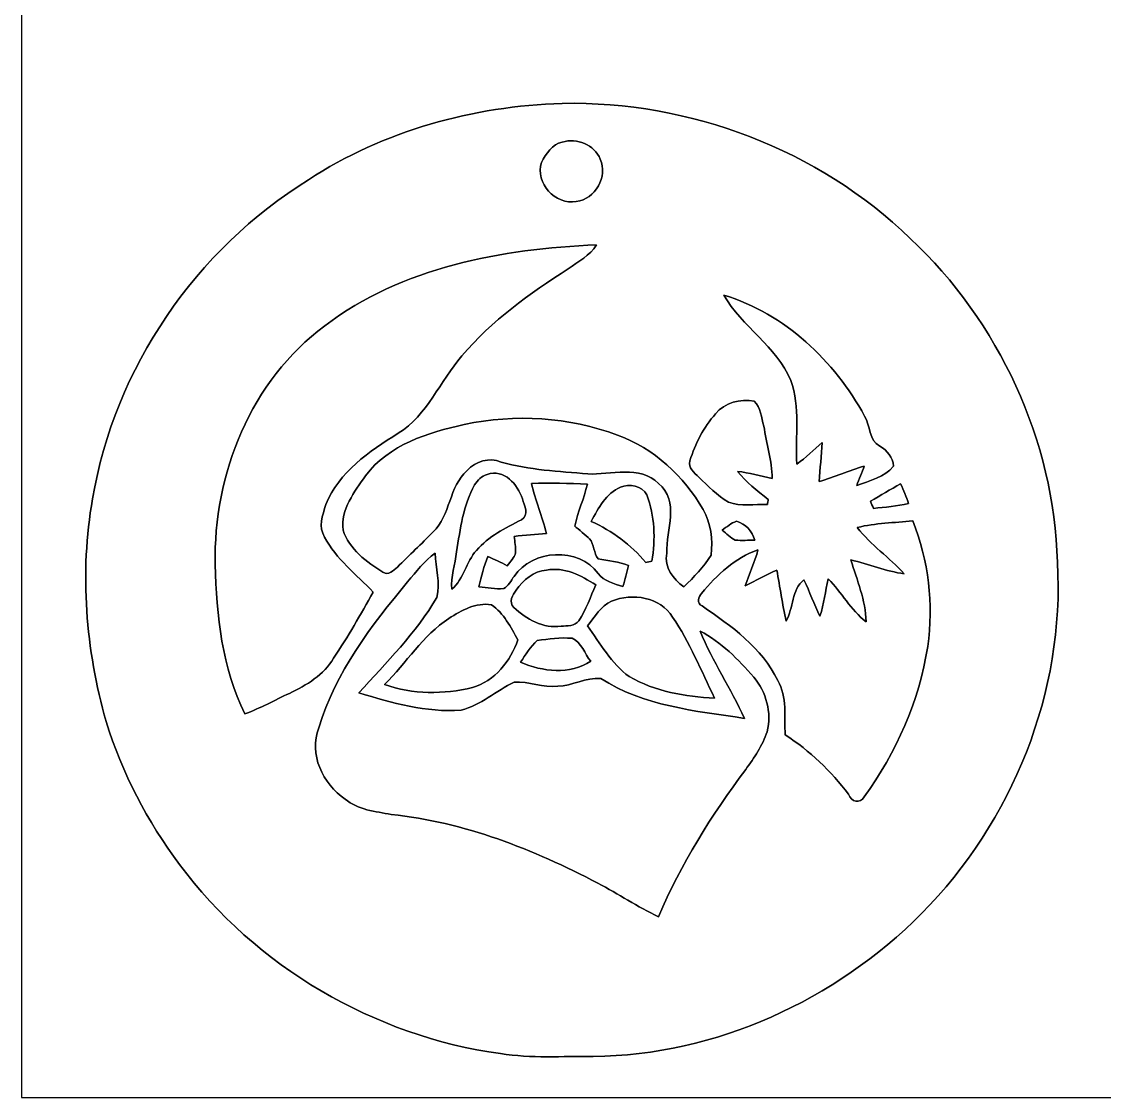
# Model space of a CAD drawing. Header units: centimetres. Extents: x -16.8 to 16.8, y -16.7 to 16.7.
# Drawn here: x -16.77 to 0, y -16.67 to 0 of the extents above; entities that cross this region are included whole.
import ezdxf

# ---------------------------------------------------------------- set-up
doc = ezdxf.new("R2010")
doc.units = ezdxf.units.CM
doc.header["$MEASUREMENT"] = 0
doc.layers.add('Layer 1', color=7, linetype='Continuous')

msp = doc.modelspace()

# ---------------------------------------------------------------- linework, layer by layer
at = {"layer": 'Layer 1', "color": 7}
for points, knots in [([(-16.77458, 16.66875), (-16.77458, 16.66875), (16.77458, 16.66875), (16.77458, 16.66875), (16.77458, 16.66875), (16.77458, 16.66875), (16.77458, -16.66875), (16.77458, -16.66875), (16.77458, -16.66875), (16.77458, -16.66875), (-16.77458, -16.66875), (-16.77458, -16.66875), (-16.77458, -16.66875), (-16.77458, -16.66875), (-16.77458, 16.66875), (-16.77458, 16.66875), (-16.77458, 16.66875), (-16.77458, 16.66875), (-16.77458, 16.66875), (-16.77458, 16.66875)], [0, 0, 0, 0, 0.16666667, 0.16666667, 0.16666667, 0.16666667, 0.33333333, 0.33333333, 0.33333333, 0.33333333, 0.5, 0.5, 0.5, 0.5, 0.66666667, 0.66666667, 0.66666667, 0.66666667, 1, 1, 1, 1]), ([(-8.39893, -1.26683), (-9.78147, -1.31057), (-11.16824, -1.68839), (-12.33064, -2.45004), (-12.33064, -2.45004), (-14.07407, -3.52884), (-15.33772, -5.36928), (-15.67603, -7.39528), (-15.67603, -7.39528), (-15.87853, -8.5411), (-15.78222, -9.72926), (-15.46543, -10.8458), (-15.46543, -10.8458), (-15.21742, -11.64167), (-14.83043, -12.39308), (-14.32948, -13.05913), (-14.32948, -13.05913), (-13.14944, -14.64557), (-11.31288, -15.72154), (-9.35567, -15.99071), (-9.35567, -15.99071), (-8.88083, -16.06621), (-8.39788, -16.03022), (-7.91951, -16.03481), (-7.91951, -16.03481), (-6.01521, -16.01823), (-4.16419, -15.16274), (-2.83175, -13.81936), (-2.83175, -13.81936), (-1.42416, -12.39873), (-0.61031, -10.3826), (-0.72637, -8.37777), (-0.72637, -8.37777), (-0.77858, -6.49005), (-1.63266, -4.64891), (-3.00637, -3.35915), (-3.00637, -3.35915), (-4.43089, -1.97908), (-6.42126, -1.22802), (-8.39893, -1.26683), (-8.39893, -1.26683), (-8.39893, -1.26683), (-8.39893, -1.26683), (-8.39893, -1.26683)], [0, 0, 0, 0, 0.08333333, 0.08333333, 0.08333333, 0.08333333, 0.16666667, 0.16666667, 0.16666667, 0.16666667, 0.25, 0.25, 0.25, 0.25, 0.33333333, 0.33333333, 0.33333333, 0.33333333, 0.41666667, 0.41666667, 0.41666667, 0.41666667, 0.5, 0.5, 0.5, 0.5, 0.58333333, 0.58333333, 0.58333333, 0.58333333, 0.66666667, 0.66666667, 0.66666667, 0.66666667, 0.75, 0.75, 0.75, 0.75, 0.83333333, 0.83333333, 0.83333333, 0.83333333, 1, 1, 1, 1]), ([(-8.39893, -1.86796), (-8.17386, -1.79634), (-7.89552, -1.90394), (-7.81156, -2.13219), (-7.81156, -2.13219), (-7.68209, -2.39607), (-7.8927, -2.75414), (-8.18127, -2.78624), (-8.18127, -2.78624), (-8.50512, -2.84798), (-8.82579, -2.49943), (-8.72031, -2.18052), (-8.72031, -2.18052), (-8.65152, -2.04858), (-8.55663, -1.89759), (-8.39893, -1.86796)], [0, 0, 0, 0, 0.2, 0.2, 0.2, 0.2, 0.4, 0.4, 0.4, 0.4, 0.6, 0.6, 0.6, 0.6, 1, 1, 1, 1]), ([(-12.0777, -4.71382), (-10.88002, -3.79836), (-9.33803, -3.52249), (-7.86694, -3.45828), (-7.86694, -3.45828), (-7.97031, -3.62585), (-8.15058, -3.71863), (-8.30615, -3.83011), (-8.30615, -3.83011), (-8.9027, -4.21464), (-9.49537, -4.63021), (-9.95292, -5.18054), (-9.95292, -5.18054), (-10.29335, -5.57177), (-10.48773, -6.09424), (-10.94211, -6.37857), (-10.94211, -6.37857), (-11.38978, -6.65586), (-11.85616, -6.9783), (-12.06147, -7.48418), (-12.06147, -7.48418), (-12.11333, -7.64469), (-12.18001, -7.83237), (-12.08017, -7.9883), (-12.08017, -7.9883), (-11.90166, -8.32838), (-11.59193, -8.57003), (-11.32664, -8.83814), (-11.32664, -8.83814), (-11.52208, -9.18457), (-11.71787, -9.53135), (-11.94082, -9.8612), (-11.94082, -9.8612), (-12.09252, -10.12261), (-12.36063, -10.28171), (-12.62556, -10.40871), (-12.62556, -10.40871), (-12.85558, -10.51454), (-13.07818, -10.63801), (-13.31524, -10.72832), (-13.31524, -10.72832), (-13.66732, -10.0143), (-13.75833, -9.19974), (-13.77668, -8.41375), (-13.77668, -8.41375), (-13.8049, -7.01428), (-13.22352, -5.55978), (-12.0777, -4.71382)], [0, 0, 0, 0, 0.07692308, 0.07692308, 0.07692308, 0.07692308, 0.15384615, 0.15384615, 0.15384615, 0.15384615, 0.23076923, 0.23076923, 0.23076923, 0.23076923, 0.30769231, 0.30769231, 0.30769231, 0.30769231, 0.38461538, 0.38461538, 0.38461538, 0.38461538, 0.46153846, 0.46153846, 0.46153846, 0.46153846, 0.53846154, 0.53846154, 0.53846154, 0.53846154, 0.61538462, 0.61538462, 0.61538462, 0.61538462, 0.69230769, 0.69230769, 0.69230769, 0.69230769, 0.76923077, 0.76923077, 0.76923077, 0.76923077, 0.84615385, 0.84615385, 0.84615385, 0.84615385, 1, 1, 1, 1]), ([(-5.89492, -4.23792), (-4.94947, -4.52402), (-4.18253, -5.25709), (-3.71369, -6.11082), (-3.71369, -6.11082), (-3.62303, -6.26145), (-3.65196, -6.49005), (-3.47733, -6.5786), (-3.47733, -6.5786), (-3.3655, -6.64422), (-3.27378, -6.75146), (-3.26708, -6.88869), (-3.26708, -6.88869), (-3.40148, -7.06226), (-3.63996, -7.11059), (-3.83611, -7.18996), (-3.83611, -7.18996), (-3.79977, -7.08766), (-3.75814, -6.98747), (-3.71898, -6.88658), (-3.71898, -6.88658), (-3.95464, -6.96172), (-4.18394, -7.05626), (-4.42066, -7.12787), (-4.42066, -7.12787), (-4.40443, -6.92538), (-4.38432, -6.72394), (-4.37092, -6.52145), (-4.37092, -6.52145), (-4.5025, -6.63293), (-4.62421, -6.7564), (-4.76568, -6.85588), (-4.76568, -6.85588), (-4.79213, -6.42444), (-4.70676, -5.97711), (-4.8581, -5.56048), (-4.8581, -5.56048), (-5.07577, -5.02779), (-5.61693, -4.72793), (-5.89492, -4.23792)], [0, 0, 0, 0, 0.09090909, 0.09090909, 0.09090909, 0.09090909, 0.18181818, 0.18181818, 0.18181818, 0.18181818, 0.27272727, 0.27272727, 0.27272727, 0.27272727, 0.36363636, 0.36363636, 0.36363636, 0.36363636, 0.45454545, 0.45454545, 0.45454545, 0.45454545, 0.54545455, 0.54545455, 0.54545455, 0.54545455, 0.63636364, 0.63636364, 0.63636364, 0.63636364, 0.72727273, 0.72727273, 0.72727273, 0.72727273, 0.81818182, 0.81818182, 0.81818182, 0.81818182, 1, 1, 1, 1]), ([(-6.02403, -6.0766), (-5.88222, -5.90232), (-5.63915, -5.84094), (-5.42361, -5.88116), (-5.42361, -5.88116), (-5.31813, -5.97923), (-5.31495, -6.13586), (-5.27685, -6.26604), (-5.27685, -6.26604), (-5.23064, -6.53662), (-5.15232, -6.80438), (-5.14421, -7.0806), (-5.14421, -7.0806), (-5.32448, -7.0418), (-5.50228, -6.99135), (-5.68537, -6.96877), (-5.68537, -6.96877), (-5.54602, -7.13423), (-5.38057, -7.27287), (-5.20806, -7.40269), (-5.20806, -7.40269), (-5.21123, -7.4228), (-5.21688, -7.46301), (-5.22005, -7.48312), (-5.22005, -7.48312), (-5.42008, -7.46972), (-5.63245, -7.52016), (-5.82436, -7.44502), (-5.82436, -7.44502), (-5.99687, -7.34236), (-6.13974, -7.19702), (-6.28474, -7.06014), (-6.28474, -7.06014), (-6.34647, -6.98959), (-6.4583, -6.91444), (-6.4202, -6.80544), (-6.4202, -6.80544), (-6.34118, -6.53944), (-6.20571, -6.28615), (-6.02403, -6.0766)], [0, 0, 0, 0, 0.09090909, 0.09090909, 0.09090909, 0.09090909, 0.18181818, 0.18181818, 0.18181818, 0.18181818, 0.27272727, 0.27272727, 0.27272727, 0.27272727, 0.36363636, 0.36363636, 0.36363636, 0.36363636, 0.45454545, 0.45454545, 0.45454545, 0.45454545, 0.54545455, 0.54545455, 0.54545455, 0.54545455, 0.63636364, 0.63636364, 0.63636364, 0.63636364, 0.72727273, 0.72727273, 0.72727273, 0.72727273, 0.81818182, 0.81818182, 0.81818182, 0.81818182, 1, 1, 1, 1]), ([(-9.91623, -6.2424), (-9.12954, -6.07554), (-8.29451, -6.12281), (-7.54133, -6.40962), (-7.54133, -6.40962), (-6.97583, -6.60859), (-6.51439, -7.04533), (-6.21771, -7.55897), (-6.21771, -7.55897), (-6.09318, -7.77028), (-6.06601, -8.02675), (-6.09106, -8.26664), (-6.09106, -8.26664), (-6.20501, -8.45114), (-6.35988, -8.60531), (-6.51369, -8.75665), (-6.51369, -8.75665), (-6.6802, -8.63812), (-6.82202, -8.45714), (-6.77968, -8.23666), (-6.77968, -8.23666), (-6.78744, -7.87506), (-6.57684, -7.43656), (-6.90739, -7.15539), (-6.90739, -7.15539), (-7.19667, -6.86964), (-7.64822, -7.02698), (-8.00276, -7.00828), (-8.00276, -7.00828), (-8.45256, -6.96771), (-8.9087, -6.94866), (-9.34579, -6.82519), (-9.34579, -6.82519), (-9.5317, -6.7437), (-9.74055, -6.81143), (-9.87108, -6.95607), (-9.87108, -6.95607), (-10.15788, -7.2069), (-10.12649, -7.64716), (-10.40095, -7.90751), (-10.40095, -7.90751), (-10.58086, -8.09272), (-10.76889, -8.26982), (-10.95234, -8.45185), (-10.95234, -8.45185), (-11.01302, -8.50406), (-11.09169, -8.58696), (-11.17635, -8.53123), (-11.17635, -8.53123), (-11.43071, -8.37318), (-11.69917, -8.17598), (-11.79548, -7.87753), (-11.79548, -7.87753), (-11.83252, -7.55721), (-11.61662, -7.28486), (-11.4487, -7.03756), (-11.4487, -7.03756), (-11.08322, -6.55249), (-10.48173, -6.36834), (-9.91623, -6.2424)], [0, 0, 0, 0, 0.0625, 0.0625, 0.0625, 0.0625, 0.125, 0.125, 0.125, 0.125, 0.1875, 0.1875, 0.1875, 0.1875, 0.25, 0.25, 0.25, 0.25, 0.3125, 0.3125, 0.3125, 0.3125, 0.375, 0.375, 0.375, 0.375, 0.4375, 0.4375, 0.4375, 0.4375, 0.5, 0.5, 0.5, 0.5, 0.5625, 0.5625, 0.5625, 0.5625, 0.625, 0.625, 0.625, 0.625, 0.6875, 0.6875, 0.6875, 0.6875, 0.75, 0.75, 0.75, 0.75, 0.8125, 0.8125, 0.8125, 0.8125, 0.875, 0.875, 0.875, 0.875, 1, 1, 1, 1]), ([(-9.56345, -7.01569), (-9.29711, -6.92503), (-9.08932, -7.17127), (-9.01665, -7.39493), (-9.01665, -7.39493), (-8.98102, -7.49371), (-8.9094, -7.65069), (-9.03111, -7.71878), (-9.03111, -7.71878), (-9.28053, -7.84754), (-9.54299, -7.97348), (-9.72749, -8.19326), (-9.72749, -8.19326), (-9.8866, -8.37283), (-9.92752, -8.63247), (-10.10744, -8.79546), (-10.10744, -8.79546), (-10.13143, -8.59861), (-10.05981, -8.40669), (-10.03547, -8.21408), (-10.03547, -8.21408), (-9.97973, -7.86024), (-9.93458, -7.49512), (-9.75642, -7.17726), (-9.75642, -7.17726), (-9.71162, -7.1053), (-9.64706, -7.04003), (-9.56345, -7.01569)], [0, 0, 0, 0, 0.125, 0.125, 0.125, 0.125, 0.25, 0.25, 0.25, 0.25, 0.375, 0.375, 0.375, 0.375, 0.5, 0.5, 0.5, 0.5, 0.625, 0.625, 0.625, 0.625, 0.75, 0.75, 0.75, 0.75, 1, 1, 1, 1]), ([(-8.87659, -7.15574), (-8.58802, -7.14939), (-8.29874, -7.14939), (-8.01017, -7.1695), (-8.01017, -7.1695), (-8.06027, -7.38964), (-8.15693, -7.59531), (-8.20632, -7.81579), (-8.20632, -7.81579), (-8.14881, -7.86483), (-8.0331, -7.9629), (-7.9756, -8.01194), (-7.9756, -8.01194), (-7.90011, -8.10119), (-7.91316, -8.23277), (-7.84296, -8.32556), (-7.84296, -8.32556), (-7.68491, -8.35448), (-7.52193, -8.36859), (-7.37129, -8.42927), (-7.37129, -8.42927), (-7.39916, -8.5344), (-7.42597, -8.64623), (-7.45843, -8.75206), (-7.45843, -8.75206), (-7.59813, -8.71044), (-7.75123, -8.67234), (-7.8426, -8.54886), (-7.8426, -8.54886), (-8.14352, -8.13611), (-8.86531, -8.17527), (-9.144, -8.59543), (-9.144, -8.59543), (-9.19409, -8.6614), (-9.23043, -8.74501), (-9.30628, -8.78628), (-9.30628, -8.78628), (-9.43469, -8.79969), (-9.56239, -8.76794), (-9.68939, -8.75594), (-9.68939, -8.75594), (-9.6587, -8.59508), (-9.60684, -8.44021), (-9.55181, -8.28675), (-9.55181, -8.28675), (-9.45056, -8.33261), (-9.35073, -8.38129), (-9.25054, -8.42998), (-9.25054, -8.42998), (-9.20397, -8.36612), (-9.14012, -8.30897), (-9.12142, -8.22995), (-9.12142, -8.22995), (-9.11789, -8.14458), (-9.13553, -8.05991), (-9.14259, -7.9756), (-9.14259, -7.9756), (-8.97643, -7.95902), (-8.80921, -7.94773), (-8.6427, -7.92903), (-8.6427, -7.92903), (-8.71185, -7.66833), (-8.81239, -7.41751), (-8.87659, -7.15574)], [0, 0, 0, 0, 0.05882353, 0.05882353, 0.05882353, 0.05882353, 0.11764706, 0.11764706, 0.11764706, 0.11764706, 0.17647059, 0.17647059, 0.17647059, 0.17647059, 0.23529412, 0.23529412, 0.23529412, 0.23529412, 0.29411765, 0.29411765, 0.29411765, 0.29411765, 0.35294118, 0.35294118, 0.35294118, 0.35294118, 0.41176471, 0.41176471, 0.41176471, 0.41176471, 0.47058824, 0.47058824, 0.47058824, 0.47058824, 0.52941176, 0.52941176, 0.52941176, 0.52941176, 0.58823529, 0.58823529, 0.58823529, 0.58823529, 0.64705882, 0.64705882, 0.64705882, 0.64705882, 0.70588235, 0.70588235, 0.70588235, 0.70588235, 0.76470588, 0.76470588, 0.76470588, 0.76470588, 0.82352941, 0.82352941, 0.82352941, 0.82352941, 0.88235294, 0.88235294, 0.88235294, 0.88235294, 1, 1, 1, 1]), ([(-7.49794, -7.21184), (-7.35859, -7.16068), (-7.16209, -7.18961), (-7.08766, -7.33178), (-7.08766, -7.33178), (-6.96666, -7.66022), (-6.95043, -8.01829), (-7.01075, -8.36119), (-7.01075, -8.36119), (-7.03439, -8.36612), (-7.08166, -8.376), (-7.1053, -8.38094), (-7.1053, -8.38094), (-7.33496, -8.10719), (-7.62494, -7.89234), (-7.94879, -7.74347), (-7.94879, -7.74347), (-7.84084, -7.53816), (-7.71913, -7.31132), (-7.49794, -7.21184)], [0, 0, 0, 0, 0.16666667, 0.16666667, 0.16666667, 0.16666667, 0.33333333, 0.33333333, 0.33333333, 0.33333333, 0.5, 0.5, 0.5, 0.5, 0.66666667, 0.66666667, 0.66666667, 0.66666667, 1, 1, 1, 1]), ([(-3.62197, -7.43232), (-3.4671, -7.34131), (-3.31399, -7.24747), (-3.15595, -7.16245), (-3.15595, -7.16245), (-3.11009, -7.26264), (-3.06917, -7.36459), (-3.03213, -7.46866), (-3.03213, -7.46866), (-3.21169, -7.50817), (-3.39584, -7.52263), (-3.57823, -7.54309), (-3.57823, -7.54309), (-3.59304, -7.50605), (-3.60751, -7.46901), (-3.62197, -7.43232)], [0, 0, 0, 0, 0.2, 0.2, 0.2, 0.2, 0.4, 0.4, 0.4, 0.4, 0.6, 0.6, 0.6, 0.6, 1, 1, 1, 1]), ([(-3.82764, -7.83837), (-3.54683, -7.76887), (-3.25438, -7.7657), (-2.96792, -7.73536), (-2.96792, -7.73536), (-2.72556, -8.3499), (-2.64125, -9.02829), (-2.73685, -9.68234), (-2.73685, -9.68234), (-2.86879, -10.52477), (-3.22227, -11.32558), (-3.72181, -12.01349), (-3.72181, -12.01349), (-3.77649, -12.11792), (-3.92924, -12.09393), (-3.96275, -11.97292), (-3.96275, -11.97292), (-4.23369, -11.61133), (-4.5653, -11.29982), (-4.94312, -11.05253), (-4.94312, -11.05253), (-4.96464, -10.77101), (-4.9082, -10.46621), (-5.0606, -10.21186), (-5.0606, -10.21186), (-5.30401, -9.69927), (-5.78026, -9.36484), (-6.23323, -9.05334), (-6.23323, -9.05334), (-6.31613, -9.01171), (-6.29461, -8.91434), (-6.23958, -8.85931), (-6.23958, -8.85931), (-6.00287, -8.57497), (-5.721, -8.31003), (-5.36646, -8.18339), (-5.36646, -8.18339), (-5.41584, -8.376), (-5.50157, -8.55627), (-5.56507, -8.7443), (-5.56507, -8.7443), (-5.40032, -8.66422), (-5.24228, -8.57074), (-5.074, -8.49842), (-5.074, -8.49842), (-5.02744, -8.76194), (-4.98757, -9.02688), (-4.93148, -9.28934), (-4.93148, -9.28934), (-4.81506, -9.08756), (-4.84717, -8.79687), (-4.65384, -8.65011), (-4.65384, -8.65011), (-4.56565, -8.83426), (-4.50039, -9.03005), (-4.40619, -9.21209), (-4.40619, -9.21209), (-4.34305, -9.0237), (-4.324, -8.82474), (-4.27743, -8.63283), (-4.27743, -8.63283), (-4.07, -8.84343), (-3.92959, -9.11789), (-3.69076, -9.29781), (-3.69076, -9.29781), (-3.69993, -8.96514), (-3.8294, -8.65434), (-3.92677, -8.34143), (-3.92677, -8.34143), (-3.64843, -8.40176), (-3.3842, -8.52135), (-3.09951, -8.55486), (-3.09951, -8.55486), (-3.33058, -8.30404), (-3.61879, -8.11001), (-3.82764, -7.83837)], [0, 0, 0, 0, 0.05, 0.05, 0.05, 0.05, 0.1, 0.1, 0.1, 0.1, 0.15, 0.15, 0.15, 0.15, 0.2, 0.2, 0.2, 0.2, 0.25, 0.25, 0.25, 0.25, 0.3, 0.3, 0.3, 0.3, 0.35, 0.35, 0.35, 0.35, 0.4, 0.4, 0.4, 0.4, 0.45, 0.45, 0.45, 0.45, 0.5, 0.5, 0.5, 0.5, 0.55, 0.55, 0.55, 0.55, 0.6, 0.6, 0.6, 0.6, 0.65, 0.65, 0.65, 0.65, 0.7, 0.7, 0.7, 0.7, 0.75, 0.75, 0.75, 0.75, 0.8, 0.8, 0.8, 0.8, 0.85, 0.85, 0.85, 0.85, 0.9, 0.9, 0.9, 0.9, 1, 1, 1, 1]), ([(-5.91891, -7.88), (-5.84976, -7.82849), (-5.78309, -7.76993), (-5.70054, -7.74136), (-5.70054, -7.74136), (-5.55731, -7.78122), (-5.45818, -7.89552), (-5.41443, -8.03346), (-5.41443, -8.03346), (-5.51498, -8.03522), (-5.61834, -8.04404), (-5.71782, -8.03381), (-5.71782, -8.03381), (-5.79579, -7.99888), (-5.85505, -7.93432), (-5.91891, -7.88)], [0, 0, 0, 0, 0.2, 0.2, 0.2, 0.2, 0.4, 0.4, 0.4, 0.4, 0.6, 0.6, 0.6, 0.6, 1, 1, 1, 1]), ([(-10.79394, -8.6801), (-10.66306, -8.52276), (-10.53571, -8.35872), (-10.36814, -8.23771), (-10.36814, -8.23771), (-10.35579, -8.46208), (-10.28629, -8.69844), (-10.34133, -8.92069), (-10.34133, -8.92069), (-10.66236, -9.47596), (-11.12732, -9.92576), (-11.54818, -10.40271), (-11.54818, -10.40271), (-11.03489, -10.55264), (-10.50854, -10.71033), (-9.96703, -10.66765), (-9.96703, -10.66765), (-9.65764, -10.59603), (-9.42587, -10.36426), (-9.14365, -10.23373), (-9.14365, -10.23373), (-8.91681, -10.21927), (-8.69703, -10.32298), (-8.46878, -10.29899), (-8.46878, -10.29899), (-8.23948, -10.29335), (-8.03487, -10.15718), (-7.80344, -10.17623), (-7.80344, -10.17623), (-7.1441, -10.60909), (-6.33589, -10.67858), (-5.57636, -10.79641), (-5.57636, -10.79641), (-5.78344, -10.33533), (-6.07131, -9.91411), (-6.26286, -9.44527), (-6.26286, -9.44527), (-5.93654, -9.61602), (-5.66949, -9.88131), (-5.43137, -10.15788), (-5.43137, -10.15788), (-5.23946, -10.39072), (-5.1502, -10.70469), (-5.22323, -11.00243), (-5.22323, -11.00243), (-5.29625, -11.21692), (-5.42431, -11.40601), (-5.5566, -11.58769), (-5.5566, -11.58769), (-6.08894, -12.29536), (-6.55673, -13.0556), (-6.90809, -13.86981), (-6.90809, -13.86981), (-7.23371, -13.72023), (-7.52969, -13.51386), (-7.84789, -13.34982), (-7.84789, -13.34982), (-8.8459, -12.82453), (-9.92011, -12.40472), (-11.04865, -12.28372), (-11.04865, -12.28372), (-11.29524, -12.24068), (-11.56547, -12.21458), (-11.76408, -12.04595), (-11.76408, -12.04595), (-12.10557, -11.81171), (-12.33382, -11.34533), (-12.17083, -10.94176), (-12.17083, -10.94176), (-11.91225, -10.08415), (-11.36156, -9.35778), (-10.79394, -8.6801)], [0, 0, 0, 0, 0.05263158, 0.05263158, 0.05263158, 0.05263158, 0.10526316, 0.10526316, 0.10526316, 0.10526316, 0.15789474, 0.15789474, 0.15789474, 0.15789474, 0.21052632, 0.21052632, 0.21052632, 0.21052632, 0.26315789, 0.26315789, 0.26315789, 0.26315789, 0.31578947, 0.31578947, 0.31578947, 0.31578947, 0.36842105, 0.36842105, 0.36842105, 0.36842105, 0.42105263, 0.42105263, 0.42105263, 0.42105263, 0.47368421, 0.47368421, 0.47368421, 0.47368421, 0.52631579, 0.52631579, 0.52631579, 0.52631579, 0.57894737, 0.57894737, 0.57894737, 0.57894737, 0.63157895, 0.63157895, 0.63157895, 0.63157895, 0.68421053, 0.68421053, 0.68421053, 0.68421053, 0.73684211, 0.73684211, 0.73684211, 0.73684211, 0.78947368, 0.78947368, 0.78947368, 0.78947368, 0.84210526, 0.84210526, 0.84210526, 0.84210526, 0.89473684, 0.89473684, 0.89473684, 0.89473684, 1, 1, 1, 1]), ([(-8.64517, -8.49983), (-8.36859, -8.44162), (-8.10613, -8.58555), (-7.87929, -8.72561), (-7.87929, -8.72561), (-7.96008, -8.9154), (-8.03028, -9.11154), (-8.14317, -9.28546), (-8.14317, -9.28546), (-8.20067, -9.36978), (-8.32908, -9.36307), (-8.4141, -9.36731), (-8.4141, -9.36731), (-8.69139, -9.41035), (-8.95491, -9.26218), (-9.14753, -9.07662), (-9.14753, -9.07662), (-9.2329, -9.00042), (-9.17046, -8.87977), (-9.11119, -8.80992), (-9.11119, -8.80992), (-9.00818, -8.64764), (-8.84132, -8.51711), (-8.64517, -8.49983)], [0, 0, 0, 0, 0.14285714, 0.14285714, 0.14285714, 0.14285714, 0.28571429, 0.28571429, 0.28571429, 0.28571429, 0.42857143, 0.42857143, 0.42857143, 0.42857143, 0.57142857, 0.57142857, 0.57142857, 0.57142857, 0.71428571, 0.71428571, 0.71428571, 0.71428571, 1, 1, 1, 1]), ([(-7.63446, -8.98207), (-7.31308, -8.84802), (-6.88128, -8.91364), (-6.68831, -9.2269), (-6.68831, -9.2269), (-6.42373, -9.61778), (-6.24628, -10.05946), (-6.03956, -10.48209), (-6.03956, -10.48209), (-6.49393, -10.45916), (-6.96383, -10.37978), (-7.36212, -10.14836), (-7.36212, -10.14836), (-7.6387, -9.94586), (-7.81403, -9.63754), (-8.00559, -9.36061), (-8.00559, -9.36061), (-7.89234, -9.22584), (-7.8038, -9.05404), (-7.63446, -8.98207)], [0, 0, 0, 0, 0.16666667, 0.16666667, 0.16666667, 0.16666667, 0.33333333, 0.33333333, 0.33333333, 0.33333333, 0.5, 0.5, 0.5, 0.5, 0.66666667, 0.66666667, 0.66666667, 0.66666667, 1, 1, 1, 1]), ([(-10.15436, -9.24807), (-9.96068, -9.12319), (-9.73384, -8.99442), (-9.49572, -9.03711), (-9.49572, -9.03711), (-9.30522, -9.16305), (-9.1948, -9.38601), (-9.0865, -9.57897), (-9.0865, -9.57897), (-9.19515, -9.90177), (-9.44739, -10.22562), (-9.79064, -10.31734), (-9.79064, -10.31734), (-10.23373, -10.42705), (-10.7188, -10.42882), (-11.15201, -10.27183), (-11.15201, -10.27183), (-10.81229, -9.93704), (-10.5604, -9.51195), (-10.15436, -9.24807)], [0, 0, 0, 0, 0.16666667, 0.16666667, 0.16666667, 0.16666667, 0.33333333, 0.33333333, 0.33333333, 0.33333333, 0.5, 0.5, 0.5, 0.5, 0.66666667, 0.66666667, 0.66666667, 0.66666667, 1, 1, 1, 1]), ([(-8.78875, -9.59026), (-8.61025, -9.56592), (-8.42821, -9.53805), (-8.24724, -9.55534), (-8.24724, -9.55534), (-8.09766, -9.61637), (-8.05321, -9.79699), (-7.95514, -9.912), (-7.95514, -9.912), (-8.28216, -10.1219), (-8.70373, -10.07392), (-9.04663, -9.92646), (-9.04663, -9.92646), (-8.96726, -9.81004), (-8.89141, -9.68728), (-8.78875, -9.59026)], [0, 0, 0, 0, 0.2, 0.2, 0.2, 0.2, 0.4, 0.4, 0.4, 0.4, 0.6, 0.6, 0.6, 0.6, 1, 1, 1, 1])]:
    msp.add_open_spline(points, degree=3, knots=knots, dxfattribs=at)
at = {"layer": 'Layer 1', "color": 251}
for points, knots in [([(-8.39893, -1.26683), (-6.42126, -1.22802), (-4.43089, -1.97908), (-3.00637, -3.35915), (-3.00637, -3.35915), (-1.63266, -4.64891), (-0.77858, -6.49005), (-0.72637, -8.37777), (-0.72637, -8.37777), (-0.61031, -10.3826), (-1.42416, -12.39873), (-2.83175, -13.81936), (-2.83175, -13.81936), (-4.16419, -15.16274), (-6.01521, -16.01823), (-7.91951, -16.03481), (-7.91951, -16.03481), (-8.39788, -16.03022), (-8.88083, -16.06621), (-9.35567, -15.99071), (-9.35567, -15.99071), (-11.31288, -15.72154), (-13.14944, -14.64557), (-14.32948, -13.05913), (-14.32948, -13.05913), (-14.83043, -12.39308), (-15.21742, -11.64167), (-15.46543, -10.8458), (-15.46543, -10.8458), (-15.78222, -9.72926), (-15.87853, -8.5411), (-15.67603, -7.39528), (-15.67603, -7.39528), (-15.33772, -5.36928), (-14.07407, -3.52884), (-12.33064, -2.45004), (-12.33064, -2.45004), (-11.16824, -1.68839), (-9.78147, -1.31057), (-8.39893, -1.26683), (-8.39893, -1.26683), (-8.39893, -1.26683), (-8.39893, -1.26683), (-8.39893, -1.26683)], [0, 0, 0, 0, 0.08333333, 0.08333333, 0.08333333, 0.08333333, 0.16666667, 0.16666667, 0.16666667, 0.16666667, 0.25, 0.25, 0.25, 0.25, 0.33333333, 0.33333333, 0.33333333, 0.33333333, 0.41666667, 0.41666667, 0.41666667, 0.41666667, 0.5, 0.5, 0.5, 0.5, 0.58333333, 0.58333333, 0.58333333, 0.58333333, 0.66666667, 0.66666667, 0.66666667, 0.66666667, 0.75, 0.75, 0.75, 0.75, 0.83333333, 0.83333333, 0.83333333, 0.83333333, 1, 1, 1, 1]), ([(-8.39893, -1.86796), (-8.55663, -1.89759), (-8.65152, -2.04858), (-8.72031, -2.18052), (-8.72031, -2.18052), (-8.82579, -2.49943), (-8.50512, -2.84798), (-8.18127, -2.78624), (-8.18127, -2.78624), (-7.8927, -2.75414), (-7.68209, -2.39607), (-7.81156, -2.13219), (-7.81156, -2.13219), (-7.89552, -1.90394), (-8.17386, -1.79634), (-8.39893, -1.86796), (-8.39893, -1.86796), (-8.39893, -1.86796), (-8.39893, -1.86796), (-8.39893, -1.86796)], [0, 0, 0, 0, 0.16666667, 0.16666667, 0.16666667, 0.16666667, 0.33333333, 0.33333333, 0.33333333, 0.33333333, 0.5, 0.5, 0.5, 0.5, 0.66666667, 0.66666667, 0.66666667, 0.66666667, 1, 1, 1, 1]), ([(-12.0777, -4.71382), (-13.22352, -5.55978), (-13.8049, -7.01428), (-13.77668, -8.41375), (-13.77668, -8.41375), (-13.75833, -9.19974), (-13.66732, -10.0143), (-13.31524, -10.72832), (-13.31524, -10.72832), (-13.07818, -10.63801), (-12.85558, -10.51454), (-12.62556, -10.40871), (-12.62556, -10.40871), (-12.36063, -10.28171), (-12.09252, -10.12261), (-11.94082, -9.8612), (-11.94082, -9.8612), (-11.71787, -9.53135), (-11.52208, -9.18457), (-11.32664, -8.83814), (-11.32664, -8.83814), (-11.59193, -8.57003), (-11.90166, -8.32838), (-12.08017, -7.9883), (-12.08017, -7.9883), (-12.18001, -7.83237), (-12.11333, -7.64469), (-12.06147, -7.48418), (-12.06147, -7.48418), (-11.85616, -6.9783), (-11.38978, -6.65586), (-10.94211, -6.37857), (-10.94211, -6.37857), (-10.48773, -6.09424), (-10.29335, -5.57177), (-9.95292, -5.18054), (-9.95292, -5.18054), (-9.49537, -4.63021), (-8.9027, -4.21464), (-8.30615, -3.83011), (-8.30615, -3.83011), (-8.15058, -3.71863), (-7.97031, -3.62585), (-7.86694, -3.45828), (-7.86694, -3.45828), (-9.33803, -3.52249), (-10.88002, -3.79836), (-12.0777, -4.71382), (-12.0777, -4.71382), (-12.0777, -4.71382), (-12.0777, -4.71382), (-12.0777, -4.71382)], [0, 0, 0, 0, 0.07142857, 0.07142857, 0.07142857, 0.07142857, 0.14285714, 0.14285714, 0.14285714, 0.14285714, 0.21428571, 0.21428571, 0.21428571, 0.21428571, 0.28571429, 0.28571429, 0.28571429, 0.28571429, 0.35714286, 0.35714286, 0.35714286, 0.35714286, 0.42857143, 0.42857143, 0.42857143, 0.42857143, 0.5, 0.5, 0.5, 0.5, 0.57142857, 0.57142857, 0.57142857, 0.57142857, 0.64285714, 0.64285714, 0.64285714, 0.64285714, 0.71428571, 0.71428571, 0.71428571, 0.71428571, 0.78571429, 0.78571429, 0.78571429, 0.78571429, 0.85714286, 0.85714286, 0.85714286, 0.85714286, 1, 1, 1, 1]), ([(-5.89492, -4.23792), (-5.61693, -4.72793), (-5.07577, -5.02779), (-4.8581, -5.56048), (-4.8581, -5.56048), (-4.70676, -5.97711), (-4.79213, -6.42444), (-4.76568, -6.85588), (-4.76568, -6.85588), (-4.62421, -6.7564), (-4.5025, -6.63293), (-4.37092, -6.52145), (-4.37092, -6.52145), (-4.38432, -6.72394), (-4.40443, -6.92538), (-4.42066, -7.12787), (-4.42066, -7.12787), (-4.18394, -7.05626), (-3.95464, -6.96172), (-3.71898, -6.88658), (-3.71898, -6.88658), (-3.75814, -6.98747), (-3.79977, -7.08766), (-3.83611, -7.18996), (-3.83611, -7.18996), (-3.63996, -7.11059), (-3.40148, -7.06226), (-3.26708, -6.88869), (-3.26708, -6.88869), (-3.27378, -6.75146), (-3.3655, -6.64422), (-3.47733, -6.5786), (-3.47733, -6.5786), (-3.65196, -6.49005), (-3.62303, -6.26145), (-3.71369, -6.11082), (-3.71369, -6.11082), (-4.18253, -5.25709), (-4.94947, -4.52402), (-5.89492, -4.23792), (-5.89492, -4.23792), (-5.89492, -4.23792), (-5.89492, -4.23792), (-5.89492, -4.23792)], [0, 0, 0, 0, 0.08333333, 0.08333333, 0.08333333, 0.08333333, 0.16666667, 0.16666667, 0.16666667, 0.16666667, 0.25, 0.25, 0.25, 0.25, 0.33333333, 0.33333333, 0.33333333, 0.33333333, 0.41666667, 0.41666667, 0.41666667, 0.41666667, 0.5, 0.5, 0.5, 0.5, 0.58333333, 0.58333333, 0.58333333, 0.58333333, 0.66666667, 0.66666667, 0.66666667, 0.66666667, 0.75, 0.75, 0.75, 0.75, 0.83333333, 0.83333333, 0.83333333, 0.83333333, 1, 1, 1, 1]), ([(-6.02403, -6.0766), (-6.20571, -6.28615), (-6.34118, -6.53944), (-6.4202, -6.80544), (-6.4202, -6.80544), (-6.4583, -6.91444), (-6.34647, -6.98959), (-6.28474, -7.06014), (-6.28474, -7.06014), (-6.13974, -7.19702), (-5.99687, -7.34236), (-5.82436, -7.44502), (-5.82436, -7.44502), (-5.63245, -7.52016), (-5.42008, -7.46972), (-5.22005, -7.48312), (-5.22005, -7.48312), (-5.21688, -7.46301), (-5.21123, -7.4228), (-5.20806, -7.40269), (-5.20806, -7.40269), (-5.38057, -7.27287), (-5.54602, -7.13423), (-5.68537, -6.96877), (-5.68537, -6.96877), (-5.50228, -6.99135), (-5.32448, -7.0418), (-5.14421, -7.0806), (-5.14421, -7.0806), (-5.15232, -6.80438), (-5.23064, -6.53662), (-5.27685, -6.26604), (-5.27685, -6.26604), (-5.31495, -6.13586), (-5.31813, -5.97923), (-5.42361, -5.88116), (-5.42361, -5.88116), (-5.63915, -5.84094), (-5.88222, -5.90232), (-6.02403, -6.0766), (-6.02403, -6.0766), (-6.02403, -6.0766), (-6.02403, -6.0766), (-6.02403, -6.0766)], [0, 0, 0, 0, 0.08333333, 0.08333333, 0.08333333, 0.08333333, 0.16666667, 0.16666667, 0.16666667, 0.16666667, 0.25, 0.25, 0.25, 0.25, 0.33333333, 0.33333333, 0.33333333, 0.33333333, 0.41666667, 0.41666667, 0.41666667, 0.41666667, 0.5, 0.5, 0.5, 0.5, 0.58333333, 0.58333333, 0.58333333, 0.58333333, 0.66666667, 0.66666667, 0.66666667, 0.66666667, 0.75, 0.75, 0.75, 0.75, 0.83333333, 0.83333333, 0.83333333, 0.83333333, 1, 1, 1, 1]), ([(-9.91623, -6.2424), (-10.48173, -6.36834), (-11.08322, -6.55249), (-11.4487, -7.03756), (-11.4487, -7.03756), (-11.61662, -7.28486), (-11.83252, -7.55721), (-11.79548, -7.87753), (-11.79548, -7.87753), (-11.69917, -8.17598), (-11.43071, -8.37318), (-11.17635, -8.53123), (-11.17635, -8.53123), (-11.09169, -8.58696), (-11.01302, -8.50406), (-10.95234, -8.45185), (-10.95234, -8.45185), (-10.76889, -8.26982), (-10.58086, -8.09272), (-10.40095, -7.90751), (-10.40095, -7.90751), (-10.12649, -7.64716), (-10.15788, -7.2069), (-9.87108, -6.95607), (-9.87108, -6.95607), (-9.74055, -6.81143), (-9.5317, -6.7437), (-9.34579, -6.82519), (-9.34579, -6.82519), (-8.9087, -6.94866), (-8.45256, -6.96771), (-8.00276, -7.00828), (-8.00276, -7.00828), (-7.64822, -7.02698), (-7.19667, -6.86964), (-6.90739, -7.15539), (-6.90739, -7.15539), (-6.57684, -7.43656), (-6.78744, -7.87506), (-6.77968, -8.23666), (-6.77968, -8.23666), (-6.82202, -8.45714), (-6.6802, -8.63812), (-6.51369, -8.75665), (-6.51369, -8.75665), (-6.35988, -8.60531), (-6.20501, -8.45114), (-6.09106, -8.26664), (-6.09106, -8.26664), (-6.06601, -8.02675), (-6.09318, -7.77028), (-6.21771, -7.55897), (-6.21771, -7.55897), (-6.51439, -7.04533), (-6.97583, -6.60859), (-7.54133, -6.40962), (-7.54133, -6.40962), (-8.29451, -6.12281), (-9.12954, -6.07554), (-9.91623, -6.2424), (-9.91623, -6.2424), (-9.91623, -6.2424), (-9.91623, -6.2424), (-9.91623, -6.2424)], [0, 0, 0, 0, 0.05882353, 0.05882353, 0.05882353, 0.05882353, 0.11764706, 0.11764706, 0.11764706, 0.11764706, 0.17647059, 0.17647059, 0.17647059, 0.17647059, 0.23529412, 0.23529412, 0.23529412, 0.23529412, 0.29411765, 0.29411765, 0.29411765, 0.29411765, 0.35294118, 0.35294118, 0.35294118, 0.35294118, 0.41176471, 0.41176471, 0.41176471, 0.41176471, 0.47058824, 0.47058824, 0.47058824, 0.47058824, 0.52941176, 0.52941176, 0.52941176, 0.52941176, 0.58823529, 0.58823529, 0.58823529, 0.58823529, 0.64705882, 0.64705882, 0.64705882, 0.64705882, 0.70588235, 0.70588235, 0.70588235, 0.70588235, 0.76470588, 0.76470588, 0.76470588, 0.76470588, 0.82352941, 0.82352941, 0.82352941, 0.82352941, 0.88235294, 0.88235294, 0.88235294, 0.88235294, 1, 1, 1, 1]), ([(-9.56345, -7.01569), (-9.64706, -7.04003), (-9.71162, -7.1053), (-9.75642, -7.17726), (-9.75642, -7.17726), (-9.93458, -7.49512), (-9.97973, -7.86024), (-10.03547, -8.21408), (-10.03547, -8.21408), (-10.05981, -8.40669), (-10.13143, -8.59861), (-10.10744, -8.79546), (-10.10744, -8.79546), (-9.92752, -8.63247), (-9.8866, -8.37283), (-9.72749, -8.19326), (-9.72749, -8.19326), (-9.54299, -7.97348), (-9.28053, -7.84754), (-9.03111, -7.71878), (-9.03111, -7.71878), (-8.9094, -7.65069), (-8.98102, -7.49371), (-9.01665, -7.39493), (-9.01665, -7.39493), (-9.08932, -7.17127), (-9.29711, -6.92503), (-9.56345, -7.01569), (-9.56345, -7.01569), (-9.56345, -7.01569), (-9.56345, -7.01569), (-9.56345, -7.01569)], [0, 0, 0, 0, 0.11111111, 0.11111111, 0.11111111, 0.11111111, 0.22222222, 0.22222222, 0.22222222, 0.22222222, 0.33333333, 0.33333333, 0.33333333, 0.33333333, 0.44444444, 0.44444444, 0.44444444, 0.44444444, 0.55555556, 0.55555556, 0.55555556, 0.55555556, 0.66666667, 0.66666667, 0.66666667, 0.66666667, 0.77777778, 0.77777778, 0.77777778, 0.77777778, 1, 1, 1, 1]), ([(-8.87659, -7.15574), (-8.81239, -7.41751), (-8.71185, -7.66833), (-8.6427, -7.92903), (-8.6427, -7.92903), (-8.80921, -7.94773), (-8.97643, -7.95902), (-9.14259, -7.9756), (-9.14259, -7.9756), (-9.13553, -8.05991), (-9.11789, -8.14458), (-9.12142, -8.22995), (-9.12142, -8.22995), (-9.14012, -8.30897), (-9.20397, -8.36612), (-9.25054, -8.42998), (-9.25054, -8.42998), (-9.35073, -8.38129), (-9.45056, -8.33261), (-9.55181, -8.28675), (-9.55181, -8.28675), (-9.60684, -8.44021), (-9.6587, -8.59508), (-9.68939, -8.75594), (-9.68939, -8.75594), (-9.56239, -8.76794), (-9.43469, -8.79969), (-9.30628, -8.78628), (-9.30628, -8.78628), (-9.23043, -8.74501), (-9.19409, -8.6614), (-9.144, -8.59543), (-9.144, -8.59543), (-8.86531, -8.17527), (-8.14352, -8.13611), (-7.8426, -8.54886), (-7.8426, -8.54886), (-7.75123, -8.67234), (-7.59813, -8.71044), (-7.45843, -8.75206), (-7.45843, -8.75206), (-7.42597, -8.64623), (-7.39916, -8.5344), (-7.37129, -8.42927), (-7.37129, -8.42927), (-7.52193, -8.36859), (-7.68491, -8.35448), (-7.84296, -8.32556), (-7.84296, -8.32556), (-7.91316, -8.23277), (-7.90011, -8.10119), (-7.9756, -8.01194), (-7.9756, -8.01194), (-8.0331, -7.9629), (-8.14881, -7.86483), (-8.20632, -7.81579), (-8.20632, -7.81579), (-8.15693, -7.59531), (-8.06027, -7.38964), (-8.01017, -7.1695), (-8.01017, -7.1695), (-8.29874, -7.14939), (-8.58802, -7.14939), (-8.87659, -7.15574), (-8.87659, -7.15574), (-8.87659, -7.15574), (-8.87659, -7.15574), (-8.87659, -7.15574)], [0, 0, 0, 0, 0.05555556, 0.05555556, 0.05555556, 0.05555556, 0.11111111, 0.11111111, 0.11111111, 0.11111111, 0.16666667, 0.16666667, 0.16666667, 0.16666667, 0.22222222, 0.22222222, 0.22222222, 0.22222222, 0.27777778, 0.27777778, 0.27777778, 0.27777778, 0.33333333, 0.33333333, 0.33333333, 0.33333333, 0.38888889, 0.38888889, 0.38888889, 0.38888889, 0.44444444, 0.44444444, 0.44444444, 0.44444444, 0.5, 0.5, 0.5, 0.5, 0.55555556, 0.55555556, 0.55555556, 0.55555556, 0.61111111, 0.61111111, 0.61111111, 0.61111111, 0.66666667, 0.66666667, 0.66666667, 0.66666667, 0.72222222, 0.72222222, 0.72222222, 0.72222222, 0.77777778, 0.77777778, 0.77777778, 0.77777778, 0.83333333, 0.83333333, 0.83333333, 0.83333333, 0.88888889, 0.88888889, 0.88888889, 0.88888889, 1, 1, 1, 1]), ([(-7.49794, -7.21184), (-7.71913, -7.31132), (-7.84084, -7.53816), (-7.94879, -7.74347), (-7.94879, -7.74347), (-7.62494, -7.89234), (-7.33496, -8.10719), (-7.1053, -8.38094), (-7.1053, -8.38094), (-7.08166, -8.376), (-7.03439, -8.36612), (-7.01075, -8.36119), (-7.01075, -8.36119), (-6.95043, -8.01829), (-6.96666, -7.66022), (-7.08766, -7.33178), (-7.08766, -7.33178), (-7.16209, -7.18961), (-7.35859, -7.16068), (-7.49794, -7.21184), (-7.49794, -7.21184), (-7.49794, -7.21184), (-7.49794, -7.21184), (-7.49794, -7.21184)], [0, 0, 0, 0, 0.14285714, 0.14285714, 0.14285714, 0.14285714, 0.28571429, 0.28571429, 0.28571429, 0.28571429, 0.42857143, 0.42857143, 0.42857143, 0.42857143, 0.57142857, 0.57142857, 0.57142857, 0.57142857, 0.71428571, 0.71428571, 0.71428571, 0.71428571, 1, 1, 1, 1]), ([(-3.62197, -7.43232), (-3.60751, -7.46901), (-3.59304, -7.50605), (-3.57823, -7.54309), (-3.57823, -7.54309), (-3.39584, -7.52263), (-3.21169, -7.50817), (-3.03213, -7.46866), (-3.03213, -7.46866), (-3.06917, -7.36459), (-3.11009, -7.26264), (-3.15595, -7.16245), (-3.15595, -7.16245), (-3.31399, -7.24747), (-3.4671, -7.34131), (-3.62197, -7.43232), (-3.62197, -7.43232), (-3.62197, -7.43232), (-3.62197, -7.43232), (-3.62197, -7.43232)], [0, 0, 0, 0, 0.16666667, 0.16666667, 0.16666667, 0.16666667, 0.33333333, 0.33333333, 0.33333333, 0.33333333, 0.5, 0.5, 0.5, 0.5, 0.66666667, 0.66666667, 0.66666667, 0.66666667, 1, 1, 1, 1]), ([(-3.82764, -7.83837), (-3.61879, -8.11001), (-3.33058, -8.30404), (-3.09951, -8.55486), (-3.09951, -8.55486), (-3.3842, -8.52135), (-3.64843, -8.40176), (-3.92677, -8.34143), (-3.92677, -8.34143), (-3.8294, -8.65434), (-3.69993, -8.96514), (-3.69076, -9.29781), (-3.69076, -9.29781), (-3.92959, -9.11789), (-4.07, -8.84343), (-4.27743, -8.63283), (-4.27743, -8.63283), (-4.324, -8.82474), (-4.34305, -9.0237), (-4.40619, -9.21209), (-4.40619, -9.21209), (-4.50039, -9.03005), (-4.56565, -8.83426), (-4.65384, -8.65011), (-4.65384, -8.65011), (-4.84717, -8.79687), (-4.81506, -9.08756), (-4.93148, -9.28934), (-4.93148, -9.28934), (-4.98757, -9.02688), (-5.02744, -8.76194), (-5.074, -8.49842), (-5.074, -8.49842), (-5.24228, -8.57074), (-5.40032, -8.66422), (-5.56507, -8.7443), (-5.56507, -8.7443), (-5.50157, -8.55627), (-5.41584, -8.376), (-5.36646, -8.18339), (-5.36646, -8.18339), (-5.721, -8.31003), (-6.00287, -8.57497), (-6.23958, -8.85931), (-6.23958, -8.85931), (-6.29461, -8.91434), (-6.31613, -9.01171), (-6.23323, -9.05334), (-6.23323, -9.05334), (-5.78026, -9.36484), (-5.30401, -9.69927), (-5.0606, -10.21186), (-5.0606, -10.21186), (-4.9082, -10.46621), (-4.96464, -10.77101), (-4.94312, -11.05253), (-4.94312, -11.05253), (-4.5653, -11.29982), (-4.23369, -11.61133), (-3.96275, -11.97292), (-3.96275, -11.97292), (-3.92924, -12.09393), (-3.77649, -12.11792), (-3.72181, -12.01349), (-3.72181, -12.01349), (-3.22227, -11.32558), (-2.86879, -10.52477), (-2.73685, -9.68234), (-2.73685, -9.68234), (-2.64125, -9.02829), (-2.72556, -8.3499), (-2.96792, -7.73536), (-2.96792, -7.73536), (-3.25438, -7.7657), (-3.54683, -7.76887), (-3.82764, -7.83837), (-3.82764, -7.83837), (-3.82764, -7.83837), (-3.82764, -7.83837), (-3.82764, -7.83837)], [0, 0, 0, 0, 0.04761905, 0.04761905, 0.04761905, 0.04761905, 0.0952381, 0.0952381, 0.0952381, 0.0952381, 0.14285714, 0.14285714, 0.14285714, 0.14285714, 0.19047619, 0.19047619, 0.19047619, 0.19047619, 0.23809524, 0.23809524, 0.23809524, 0.23809524, 0.28571429, 0.28571429, 0.28571429, 0.28571429, 0.33333333, 0.33333333, 0.33333333, 0.33333333, 0.38095238, 0.38095238, 0.38095238, 0.38095238, 0.42857143, 0.42857143, 0.42857143, 0.42857143, 0.47619048, 0.47619048, 0.47619048, 0.47619048, 0.52380952, 0.52380952, 0.52380952, 0.52380952, 0.57142857, 0.57142857, 0.57142857, 0.57142857, 0.61904762, 0.61904762, 0.61904762, 0.61904762, 0.66666667, 0.66666667, 0.66666667, 0.66666667, 0.71428571, 0.71428571, 0.71428571, 0.71428571, 0.76190476, 0.76190476, 0.76190476, 0.76190476, 0.80952381, 0.80952381, 0.80952381, 0.80952381, 0.85714286, 0.85714286, 0.85714286, 0.85714286, 0.9047619, 0.9047619, 0.9047619, 0.9047619, 1, 1, 1, 1]), ([(-5.91891, -7.88), (-5.85505, -7.93432), (-5.79579, -7.99888), (-5.71782, -8.03381), (-5.71782, -8.03381), (-5.61834, -8.04404), (-5.51498, -8.03522), (-5.41443, -8.03346), (-5.41443, -8.03346), (-5.45818, -7.89552), (-5.55731, -7.78122), (-5.70054, -7.74136), (-5.70054, -7.74136), (-5.78309, -7.76993), (-5.84976, -7.82849), (-5.91891, -7.88), (-5.91891, -7.88), (-5.91891, -7.88), (-5.91891, -7.88), (-5.91891, -7.88)], [0, 0, 0, 0, 0.16666667, 0.16666667, 0.16666667, 0.16666667, 0.33333333, 0.33333333, 0.33333333, 0.33333333, 0.5, 0.5, 0.5, 0.5, 0.66666667, 0.66666667, 0.66666667, 0.66666667, 1, 1, 1, 1]), ([(-10.79394, -8.6801), (-11.36156, -9.35778), (-11.91225, -10.08415), (-12.17083, -10.94176), (-12.17083, -10.94176), (-12.33382, -11.34533), (-12.10557, -11.81171), (-11.76408, -12.04595), (-11.76408, -12.04595), (-11.56547, -12.21458), (-11.29524, -12.24068), (-11.04865, -12.28372), (-11.04865, -12.28372), (-9.92011, -12.40472), (-8.8459, -12.82453), (-7.84789, -13.34982), (-7.84789, -13.34982), (-7.52969, -13.51386), (-7.23371, -13.72023), (-6.90809, -13.86981), (-6.90809, -13.86981), (-6.55673, -13.0556), (-6.08894, -12.29536), (-5.5566, -11.58769), (-5.5566, -11.58769), (-5.42431, -11.40601), (-5.29625, -11.21692), (-5.22323, -11.00243), (-5.22323, -11.00243), (-5.1502, -10.70469), (-5.23946, -10.39072), (-5.43137, -10.15788), (-5.43137, -10.15788), (-5.66949, -9.88131), (-5.93654, -9.61602), (-6.26286, -9.44527), (-6.26286, -9.44527), (-6.07131, -9.91411), (-5.78344, -10.33533), (-5.57636, -10.79641), (-5.57636, -10.79641), (-6.33589, -10.67858), (-7.1441, -10.60909), (-7.80344, -10.17623), (-7.80344, -10.17623), (-8.03487, -10.15718), (-8.23948, -10.29335), (-8.46878, -10.29899), (-8.46878, -10.29899), (-8.69703, -10.32298), (-8.91681, -10.21927), (-9.14365, -10.23373), (-9.14365, -10.23373), (-9.42587, -10.36426), (-9.65764, -10.59603), (-9.96703, -10.66765), (-9.96703, -10.66765), (-10.50854, -10.71033), (-11.03489, -10.55264), (-11.54818, -10.40271), (-11.54818, -10.40271), (-11.12732, -9.92576), (-10.66236, -9.47596), (-10.34133, -8.92069), (-10.34133, -8.92069), (-10.28629, -8.69844), (-10.35579, -8.46208), (-10.36814, -8.23771), (-10.36814, -8.23771), (-10.53571, -8.35872), (-10.66306, -8.52276), (-10.79394, -8.6801), (-10.79394, -8.6801), (-10.79394, -8.6801), (-10.79394, -8.6801), (-10.79394, -8.6801)], [0, 0, 0, 0, 0.05, 0.05, 0.05, 0.05, 0.1, 0.1, 0.1, 0.1, 0.15, 0.15, 0.15, 0.15, 0.2, 0.2, 0.2, 0.2, 0.25, 0.25, 0.25, 0.25, 0.3, 0.3, 0.3, 0.3, 0.35, 0.35, 0.35, 0.35, 0.4, 0.4, 0.4, 0.4, 0.45, 0.45, 0.45, 0.45, 0.5, 0.5, 0.5, 0.5, 0.55, 0.55, 0.55, 0.55, 0.6, 0.6, 0.6, 0.6, 0.65, 0.65, 0.65, 0.65, 0.7, 0.7, 0.7, 0.7, 0.75, 0.75, 0.75, 0.75, 0.8, 0.8, 0.8, 0.8, 0.85, 0.85, 0.85, 0.85, 0.9, 0.9, 0.9, 0.9, 1, 1, 1, 1]), ([(-8.64517, -8.49983), (-8.84132, -8.51711), (-9.00818, -8.64764), (-9.11119, -8.80992), (-9.11119, -8.80992), (-9.17046, -8.87977), (-9.2329, -9.00042), (-9.14753, -9.07662), (-9.14753, -9.07662), (-8.95491, -9.26218), (-8.69139, -9.41035), (-8.4141, -9.36731), (-8.4141, -9.36731), (-8.32908, -9.36307), (-8.20067, -9.36978), (-8.14317, -9.28546), (-8.14317, -9.28546), (-8.03028, -9.11154), (-7.96008, -8.9154), (-7.87929, -8.72561), (-7.87929, -8.72561), (-8.10613, -8.58555), (-8.36859, -8.44162), (-8.64517, -8.49983), (-8.64517, -8.49983), (-8.64517, -8.49983), (-8.64517, -8.49983), (-8.64517, -8.49983)], [0, 0, 0, 0, 0.125, 0.125, 0.125, 0.125, 0.25, 0.25, 0.25, 0.25, 0.375, 0.375, 0.375, 0.375, 0.5, 0.5, 0.5, 0.5, 0.625, 0.625, 0.625, 0.625, 0.75, 0.75, 0.75, 0.75, 1, 1, 1, 1]), ([(-7.63446, -8.98207), (-7.8038, -9.05404), (-7.89234, -9.22584), (-8.00559, -9.36061), (-8.00559, -9.36061), (-7.81403, -9.63754), (-7.6387, -9.94586), (-7.36212, -10.14836), (-7.36212, -10.14836), (-6.96383, -10.37978), (-6.49393, -10.45916), (-6.03956, -10.48209), (-6.03956, -10.48209), (-6.24628, -10.05946), (-6.42373, -9.61778), (-6.68831, -9.2269), (-6.68831, -9.2269), (-6.88128, -8.91364), (-7.31308, -8.84802), (-7.63446, -8.98207), (-7.63446, -8.98207), (-7.63446, -8.98207), (-7.63446, -8.98207), (-7.63446, -8.98207)], [0, 0, 0, 0, 0.14285714, 0.14285714, 0.14285714, 0.14285714, 0.28571429, 0.28571429, 0.28571429, 0.28571429, 0.42857143, 0.42857143, 0.42857143, 0.42857143, 0.57142857, 0.57142857, 0.57142857, 0.57142857, 0.71428571, 0.71428571, 0.71428571, 0.71428571, 1, 1, 1, 1]), ([(-10.15436, -9.24807), (-10.5604, -9.51195), (-10.81229, -9.93704), (-11.15201, -10.27183), (-11.15201, -10.27183), (-10.7188, -10.42882), (-10.23373, -10.42705), (-9.79064, -10.31734), (-9.79064, -10.31734), (-9.44739, -10.22562), (-9.19515, -9.90177), (-9.0865, -9.57897), (-9.0865, -9.57897), (-9.1948, -9.38601), (-9.30522, -9.16305), (-9.49572, -9.03711), (-9.49572, -9.03711), (-9.73384, -8.99442), (-9.96068, -9.12319), (-10.15436, -9.24807), (-10.15436, -9.24807), (-10.15436, -9.24807), (-10.15436, -9.24807), (-10.15436, -9.24807)], [0, 0, 0, 0, 0.14285714, 0.14285714, 0.14285714, 0.14285714, 0.28571429, 0.28571429, 0.28571429, 0.28571429, 0.42857143, 0.42857143, 0.42857143, 0.42857143, 0.57142857, 0.57142857, 0.57142857, 0.57142857, 0.71428571, 0.71428571, 0.71428571, 0.71428571, 1, 1, 1, 1]), ([(-8.78875, -9.59026), (-8.89141, -9.68728), (-8.96726, -9.81004), (-9.04663, -9.92646), (-9.04663, -9.92646), (-8.70373, -10.07392), (-8.28216, -10.1219), (-7.95514, -9.912), (-7.95514, -9.912), (-8.05321, -9.79699), (-8.09766, -9.61637), (-8.24724, -9.55534), (-8.24724, -9.55534), (-8.42821, -9.53805), (-8.61025, -9.56592), (-8.78875, -9.59026)], [0, 0, 0, 0, 0.2, 0.2, 0.2, 0.2, 0.4, 0.4, 0.4, 0.4, 0.6, 0.6, 0.6, 0.6, 1, 1, 1, 1])]:
    msp.add_open_spline(points, degree=3, knots=knots, dxfattribs=at)

doc.saveas('drawing.dxf')
